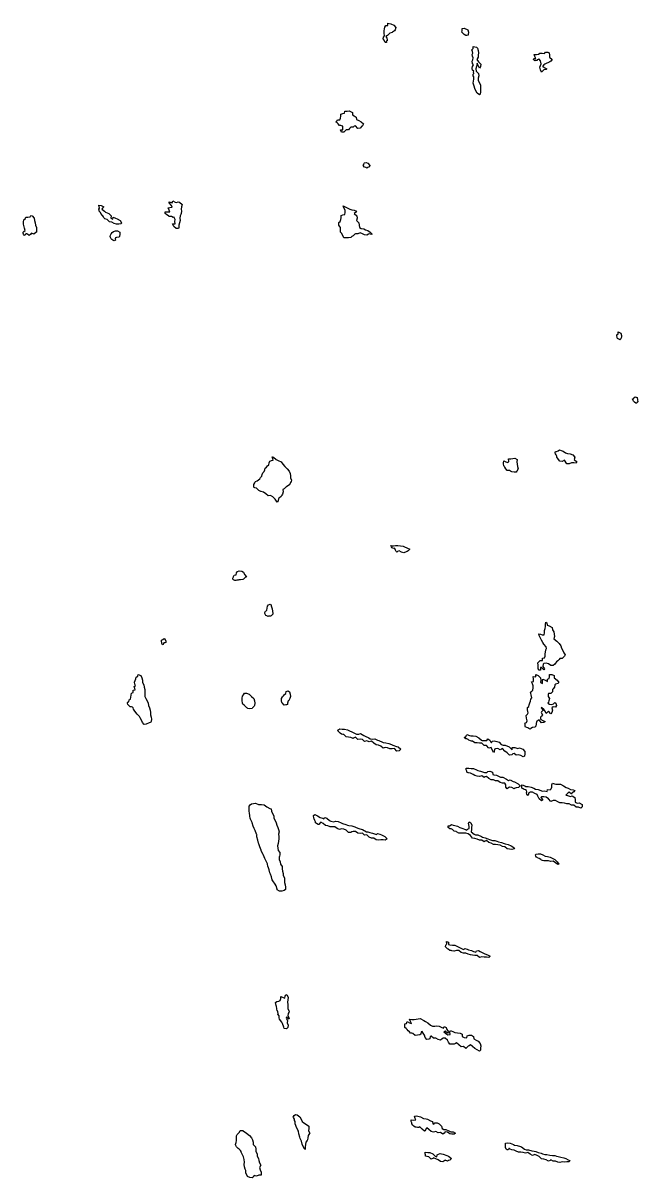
# Model space of a CAD drawing. Extents: x 450006 to 454999, y 6465006 to 6474995.
# Drawn here: x 453204 to 453739, y 6470604 to 6471609 of the extents above; entities that cross this region are included whole.
import ezdxf

# ---------------------------------------------------------------- set-up
doc = ezdxf.new("R2010")
doc.units = 0

msp = doc.modelspace()

# ---------------------------------------------------------------- linework, layer by layer
at = {"layer": '1010'}
for points in [[(453519, 6471592), (453518.28, 6471593), (453518, 6471593.98), (453517.24, 6471595), (453517.52, 6471596.46), (453518.3, 6471597.68), (453518.08, 6471599.9), (453517.94, 6471602.04), (453518.18, 6471603.8), (453518.62, 6471605.36), (453519.32, 6471606.66), (453521.26, 6471606.72), (453521.2, 6471608.78), (453523.74, 6471608.24), (453526.52, 6471607), (453528.22, 6471605), (453527.68, 6471603), (453527, 6471602.08), (453525.22, 6471601), (453525, 6471600.64), (453523, 6471599.98), (453521.76, 6471599), (453521, 6471598.12), (453519.56, 6471597), (453520.18, 6471595.8), (453520.74, 6471595), (453520.52, 6471593.46), (453519.62, 6471593), (453519.98, 6471592), (453519, 6471592), (453519, 6471592)], [(453587, 6471599.32), (453585.44, 6471601), (453585.96, 6471602.02), (453585.96, 6471603), (453586, 6471603.98), (453587.7, 6471604.28), (453590.72, 6471603), (453591.4, 6471601), (453591.08, 6471599), (453591.08, 6471598.9), (453591, 6471598.4), (453590.02, 6471597.96), (453589, 6471598), (453587.54, 6471599), (453587, 6471599.32), (453587, 6471599.32)], [(453595, 6471567.84), (453594.48, 6471569), (453594.54, 6471569.44), (453594.78, 6471571), (453594.9, 6471571.08), (453595.64, 6471572.34), (453595, 6471573.64), (453594.46, 6471575.52), (453595.2, 6471576.78), (453595.34, 6471578.64), (453595, 6471579.9), (453594.54, 6471581.44), (453595.24, 6471582.74), (453595, 6471584), (453594.36, 6471585.62), (453595.32, 6471586.66), (453595.56, 6471588.42), (453598.22, 6471587.76), (453599.24, 6471587), (453599.78, 6471585), (453600.2, 6471583), (453599.84, 6471581), (453599.92, 6471579), (453599, 6471577.56), (453598.58, 6471577), (453599.98, 6471575), (453602.16, 6471573), (453601.9, 6471571), (453601, 6471569.6), (453599.6, 6471572.38), (453599, 6471574), (453598.78, 6471573), (453598.34, 6471571), (453597.74, 6471569), (453598.02, 6471567), (453599.98, 6471565), (453600.5, 6471563), (453599.82, 6471561), (453599.68, 6471559), (453600.74, 6471557), (453601.8, 6471555), (453601.94, 6471553), (453601.94, 6471551), (453601.7, 6471549), (453601.44, 6471547), (453601, 6471546.44), (453599, 6471547.92), (453597.46, 6471550.52), (453597, 6471552), (453596.22, 6471553.76), (453595.52, 6471556.46), (453595.84, 6471558.14), (453596.1, 6471559.88), (453595.94, 6471562.04), (453595.54, 6471563), (453595.56, 6471564.42), (453595.94, 6471565), (453595.74, 6471566.24), (453596.02, 6471567), (453595, 6471567.84), (453595, 6471567.84)], [(453649, 6471576), (453648, 6471577), (453648.12, 6471577.86), (453649, 6471577.98), (453650, 6471577.98), (453649, 6471579.76), (453648.44, 6471581.54), (453650.52, 6471581.46), (453652.16, 6471581.82), (453653.4, 6471582.58), (453655.4, 6471582.58), (453657.56, 6471582.42), (453658.38, 6471583.6), (453660.42, 6471583.56), (453661.48, 6471583), (453661.9, 6471581), (453662, 6471579), (453664.08, 6471577), (453663, 6471575.66), (453662.12, 6471575), (453661, 6471574.46), (453659, 6471573.56), (453657.88, 6471573), (453657, 6471572.54), (453655.7, 6471571), (453658.4, 6471569.58), (453659.62, 6471569), (453659, 6471568.3), (453657, 6471568), (453655.68, 6471567), (453655, 6471566), (453654, 6471567.98), (453653.58, 6471570.4), (453653.96, 6471572.02), (453654.54, 6471573.44), (453653.92, 6471576.06), (453653, 6471577.34), (453652.5, 6471577.48), (453651.98, 6471577), (453651.24, 6471576.74), (453651, 6471576.26), (453649.72, 6471576.26), (453649, 6471576), (453649, 6471576)], [(453477, 6471522), (453476, 6471523), (453476.62, 6471523.36), (453477, 6471523.98), (453477.38, 6471524.6), (453479.4, 6471524.58), (453480.04, 6471525.94), (453480.2, 6471527.78), (453480.4, 6471529.58), (453481.96, 6471530.02), (453483.46, 6471530.52), (453483.86, 6471532.12), (453485.9, 6471532.08), (453487.66, 6471532.32), (453490.32, 6471531), (453490.48, 6471529), (453491.94, 6471528.04), (453493.56, 6471527), (453493.94, 6471525), (453495.96, 6471524.02), (453497.88, 6471523), (453500.04, 6471521), (453499, 6471519.52), (453498.68, 6471519), (453497, 6471517.32), (453495, 6471517.18), (453493, 6471519.42), (453491.98, 6471519), (453491, 6471518.14), (453489, 6471518.22), (453487.84, 6471517), (453487, 6471515.9), (453485, 6471516), (453483.98, 6471515), (453483, 6471514), (453481, 6471514), (453480, 6471515.98), (453482, 6471515.98), (453482, 6471517.98), (453481.92, 6471519), (453481, 6471519.5), (453480.16, 6471519.82), (453479, 6471519.82), (453477.82, 6471521), (453477, 6471522), (453477, 6471522)], [(453501, 6471483.36), (453499.62, 6471485), (453500.22, 6471485.76), (453500.72, 6471487), (453500.86, 6471487.12), (453502.44, 6471487.54), (453503.68, 6471487), (453505.5, 6471485), (453505, 6471483.44), (453504.48, 6471483.5), (453503.42, 6471483), (453503.2, 6471482.78), (453503, 6471482.52), (453502, 6471483), (453501, 6471483.36), (453501, 6471483.36)], [(453271, 6471444.06), (453269.9, 6471445), (453269.94, 6471446.04), (453269.8, 6471447), (453270.2, 6471447.78), (453269.6, 6471450.38), (453271.82, 6471450.16), (453273.96, 6471449), (453273, 6471447.82), (453272.22, 6471447), (453274.62, 6471445), (453275.62, 6471444.36), (453278.36, 6471443), (453280.5, 6471441), (453280.26, 6471439), (453281.8, 6471438.18), (453282.14, 6471439.84), (453284.08, 6471439), (453285.62, 6471438.36), (453288.36, 6471437), (453289.56, 6471435), (453289, 6471434.22), (453287, 6471433.8), (453285, 6471433.86), (453283, 6471434.3), (453281, 6471435.7), (453279, 6471436), (453277, 6471438), (453275, 6471438.44), (453274.34, 6471439), (453273.74, 6471440.24), (453273.24, 6471441), (453273, 6471441.24), (453271.32, 6471443), (453271, 6471444.06), (453271, 6471444.06)], [(453329, 6471442.06), (453327.54, 6471443), (453327.54, 6471444.44), (453329, 6471444.44), (453329.4, 6471444.58), (453331.36, 6471444.62), (453331, 6471446), (453330.08, 6471447.9), (453331.54, 6471448.44), (453333.38, 6471448.6), (453333, 6471449.94), (453331, 6471452.3), (453330.8, 6471453.18), (453331.86, 6471453), (453333.52, 6471452.46), (453333.96, 6471454.02), (453336.02, 6471453), (453337.42, 6471452.56), (453338.64, 6471453.34), (453339.98, 6471453), (453342.18, 6471451), (453341.62, 6471449), (453341.32, 6471447), (453341.6, 6471445), (453341.24, 6471443), (453341, 6471442.22), (453340.5, 6471441), (453340.08, 6471439), (453340.44, 6471437), (453339.8, 6471435), (453339.32, 6471433), (453339.32, 6471431), (453339, 6471430.08), (453337, 6471430), (453335, 6471431.9), (453333.9, 6471434.08), (453336, 6471433.98), (453335.9, 6471436.08), (453336, 6471437.98), (453335, 6471440.22), (453334.24, 6471439.74), (453333, 6471440.36), (453331.42, 6471440.56), (453331, 6471440.44), (453330.22, 6471441), (453329, 6471442.06), (453329, 6471442.06)], [(453479, 6471432), (453478.4, 6471433), (453478.54, 6471433.44), (453478.54, 6471435), (453478.56, 6471435.42), (453479.74, 6471436.24), (453480.16, 6471437.82), (453480.58, 6471439.4), (453480.62, 6471441.36), (453482, 6471441.98), (453483.68, 6471442.3), (453484, 6471443.98), (453484, 6471445.98), (453483, 6471448), (453482.26, 6471449.72), (453483.98, 6471449), (453485.86, 6471448.12), (453488.12, 6471447), (453489.82, 6471446.16), (453492, 6471445.98), (453493.98, 6471445), (453493, 6471444), (453491.98, 6471443), (453494.08, 6471441), (453494.38, 6471439), (453493.98, 6471437), (453495.98, 6471435), (453496.3, 6471433), (453496.42, 6471431), (453498, 6471429.98), (453500.18, 6471429.8), (453501.78, 6471429), (453503.64, 6471428.34), (453505.76, 6471427), (453507.48, 6471425), (453507, 6471424.78), (453505, 6471425.48), (453504.36, 6471425), (453503, 6471424.2), (453501, 6471424.54), (453499, 6471425.38), (453497, 6471426.2), (453495, 6471425.48), (453493, 6471425.32), (453492.34, 6471425), (453491, 6471423.64), (453489.98, 6471423), (453489, 6471422.24), (453487, 6471421.9), (453485, 6471421.84), (453483, 6471422), (453482, 6471423.98), (453481, 6471426), (453480, 6471427), (453480, 6471427.98), (453480, 6471429), (453480, 6471429.98), (453479.94, 6471431), (453479, 6471432), (453479, 6471432)], [(453205, 6471424.06), (453204, 6471425), (453203.94, 6471426.04), (453203.78, 6471427), (453204.46, 6471427.52), (453205.56, 6471428.42), (453205, 6471430.22), (453204.58, 6471431.4), (453204.08, 6471433.9), (453204.14, 6471435.84), (453204.5, 6471437.48), (453205.5, 6471438.48), (453206.16, 6471439.82), (453207.98, 6471440), (453209.8, 6471440.18), (453210.58, 6471441.4), (453211.72, 6471441), (453213.28, 6471439), (453213.82, 6471437), (453214.38, 6471435), (453214.44, 6471433), (453215.54, 6471431), (453215.4, 6471429), (453215.4, 6471427), (453215, 6471426.52), (453213, 6471425.22), (453211, 6471425.86), (453210.5, 6471425), (453209, 6471423.98), (453207.48, 6471425), (453207, 6471425.4), (453206.24, 6471425.74), (453206.08, 6471425), (453205.48, 6471424.5), (453205, 6471424.06), (453205, 6471424.06)], [(453281, 6471420.46), (453280.44, 6471421), (453279.86, 6471422.12), (453279.66, 6471423), (453279.84, 6471424.14), (453280.44, 6471425.54), (453281.3, 6471426.68), (453282.46, 6471427.52), (453284.08, 6471427.9), (453285.92, 6471428.06), (453287.92, 6471427), (453287.96, 6471425), (453287.72, 6471423), (453287, 6471422.6), (453285, 6471422.14), (453284.18, 6471421.8), (453284.02, 6471421), (453284.16, 6471419.82), (453283, 6471419.3), (453281.98, 6471420), (453281, 6471420.46), (453281, 6471420.46)], [(453721, 6471334.48), (453720.68, 6471335), (453720.76, 6471335.22), (453720.46, 6471337), (453720.48, 6471337.5), (453721.5, 6471338.48), (453721.74, 6471340.24), (453723.98, 6471339), (453724.62, 6471337), (453724.44, 6471335.54), (453724.1, 6471335), (453724.06, 6471333.92), (453723, 6471333.32), (453722.14, 6471333.84), (453721, 6471334.48), (453721, 6471334.48)], [(453735, 6471279.86), (453734.34, 6471281), (453734.2, 6471281.78), (453735, 6471281.8), (453735.28, 6471282.7), (453736.38, 6471283.6), (453738.22, 6471283), (453738.5, 6471281), (453738.8, 6471279.18), (453738.1, 6471279), (453737.88, 6471278.1), (453737, 6471278.02), (453735.8, 6471279), (453735, 6471279.86), (453735, 6471279.86)], [(453667, 6471234.12), (453666.74, 6471235), (453666.74, 6471235.24), (453667, 6471235.98), (453667.82, 6471236.16), (453669.36, 6471236.62), (453670.62, 6471237.36), (453671.98, 6471237), (453673.76, 6471236.22), (453675.82, 6471235), (453677.64, 6471234.34), (453679.94, 6471234.04), (453682.04, 6471233), (453683.78, 6471231), (453683.32, 6471229), (453685.76, 6471227), (453685, 6471225.76), (453683, 6471226.16), (453681, 6471226.12), (453679, 6471225.16), (453677, 6471225.38), (453675, 6471228.48), (453673, 6471227.4), (453671, 6471227.68), (453669.68, 6471229), (453669, 6471230), (453668.34, 6471231), (453668.12, 6471231.86), (453667.78, 6471233), (453667, 6471234.12), (453667, 6471234.12)], [(453405, 6471204.76), (453404.66, 6471205), (453404.44, 6471205.54), (453404.6, 6471207), (453404.58, 6471207.4), (453405.32, 6471208.66), (453406.12, 6471209.86), (453407.58, 6471210.4), (453408.56, 6471211.42), (453409.84, 6471212.14), (453410.52, 6471213.46), (453411.46, 6471214.52), (453411.92, 6471216.06), (453412.54, 6471217.44), (453413.44, 6471218.54), (453414.02, 6471219.96), (453414.52, 6471221.46), (453415.58, 6471222.4), (453416.38, 6471223.6), (453417.52, 6471224.46), (453417.88, 6471226.1), (453418.5, 6471227.48), (453419.88, 6471228.1), (453421.46, 6471228.52), (453421, 6471229.76), (453420.62, 6471231.36), (453421.82, 6471231), (453423.98, 6471229), (453425.68, 6471228.3), (453428.3, 6471227), (453429.84, 6471225), (453431.46, 6471223), (453433.46, 6471221), (453435.24, 6471219), (453436.12, 6471217), (453436.54, 6471215), (453436.56, 6471213), (453437.4, 6471211), (453437, 6471210), (453436.5, 6471209), (453435.52, 6471207), (453435, 6471206.66), (453433, 6471205.32), (453432.56, 6471205), (453431, 6471203.68), (453429.68, 6471203), (453429.98, 6471201), (453429.66, 6471199), (453429, 6471198), (453428.3, 6471197), (453427, 6471195.68), (453425.98, 6471195), (453425.64, 6471193), (453425, 6471192), (453423, 6471194.54), (453421, 6471196.46), (453419, 6471197.76), (453417, 6471197.5), (453415, 6471199.32), (453413, 6471200.72), (453411, 6471201.18), (453410.66, 6471201.32), (453409, 6471201.98), (453408, 6471203), (453407, 6471204.2), (453405.46, 6471204.52), (453405, 6471204.76), (453405, 6471204.76)], [(453623, 6471222.36), (453622.32, 6471223), (453622, 6471223.98), (453621.7, 6471225), (453621.7, 6471226.28), (453622, 6471227.98), (453623.98, 6471227), (453625.64, 6471226.34), (453626.52, 6471227.46), (453626.24, 6471229.74), (453628.22, 6471229.76), (453630.08, 6471229.9), (453631.7, 6471230.28), (453633.62, 6471229), (453633.44, 6471227), (453633.76, 6471225), (453634.12, 6471223), (453634.58, 6471221), (453633.42, 6471219), (453633, 6471218.18), (453631, 6471218.08), (453629, 6471218.32), (453628, 6471219), (453627, 6471219.38), (453626.36, 6471219.62), (453625, 6471219.62), (453624, 6471221), (453623, 6471222.36), (453623, 6471222.36)], [(453525, 6471152.08), (453524.3, 6471153), (453523.76, 6471154.22), (453525, 6471154.04), (453526.06, 6471153.92), (453527.78, 6471154.2), (453529.8, 6471154.18), (453532.06, 6471153.92), (453534.4, 6471153.58), (453535.76, 6471153), (453537.86, 6471152.12), (453540.34, 6471151), (453539, 6471149.64), (453537.98, 6471149), (453537, 6471148.66), (453535, 6471148), (453533, 6471148.42), (453531, 6471149.74), (453529.52, 6471149), (453529, 6471148.48), (453528.48, 6471149), (453527.76, 6471150.22), (453527.54, 6471151), (453527, 6471151.86), (453526.22, 6471151.76), (453525, 6471152.08), (453525, 6471152.08)], [(453387, 6471124.36), (453386.36, 6471125), (453386.28, 6471125.7), (453386.76, 6471127), (453386.74, 6471127.24), (453387.42, 6471128.56), (453389.34, 6471128.64), (453389.6, 6471130.38), (453390.34, 6471131.64), (453391.86, 6471132.12), (453394.2, 6471131.78), (453395.62, 6471131), (453396.36, 6471129), (453398.22, 6471127), (453397, 6471126.38), (453395.72, 6471125), (453395, 6471124.64), (453393, 6471124.3), (453391.66, 6471124.32), (453391, 6471124.1), (453389.8, 6471124.18), (453389, 6471123.68), (453388.14, 6471123.84), (453387, 6471124.36), (453387, 6471124.36)], [(453415, 6471093.38), (453414.08, 6471095), (453414.06, 6471095.92), (453414.8, 6471097), (453414.9, 6471097.08), (453415.92, 6471098.06), (453416.16, 6471099.82), (453416.46, 6471101.52), (453417.26, 6471102.72), (453418.7, 6471103.28), (453419.28, 6471103), (453419.98, 6471101), (453420.54, 6471099), (453420.82, 6471097), (453421.16, 6471095), (453421, 6471094.44), (453419.64, 6471093), (453419.22, 6471092.76), (453419, 6471092.7), (453417.32, 6471092.66), (453417, 6471092.54), (453416, 6471093), (453415, 6471093.38), (453415, 6471093.38)], [(453653, 6471045.86), (453651.86, 6471047), (453651.86, 6471048.12), (453651.9, 6471049), (453651.9, 6471050.08), (453651.74, 6471052.24), (453652.74, 6471053.24), (453653.78, 6471054.2), (453655.9, 6471054.08), (453655.8, 6471056.18), (453657.52, 6471056.46), (453657.96, 6471058.02), (453658.04, 6471059.94), (453658.5, 6471061.48), (453658.6, 6471063.38), (453659.32, 6471064.66), (453659, 6471066), (453657, 6471068.28), (453656.16, 6471069.82), (453655, 6471071.88), (453653.72, 6471074.26), (453653, 6471076), (453652.66, 6471077.32), (453653.9, 6471077), (453655.5, 6471076.48), (453657.32, 6471076.66), (453657.64, 6471078.34), (453657.64, 6471080.34), (453658.02, 6471081.96), (453658.3, 6471083.68), (453658.38, 6471085.6), (453658.56, 6471087.42), (453659.66, 6471087), (453659.98, 6471085), (453661.62, 6471084.36), (453664.16, 6471083), (453664.56, 6471081), (453665.56, 6471079), (453666.02, 6471077), (453666.12, 6471075), (453665.7, 6471073), (453668.16, 6471071), (453670.4, 6471069), (453671.62, 6471067), (453672.24, 6471065), (453673.48, 6471063), (453674.44, 6471061), (453675.54, 6471059), (453675, 6471058), (453674.16, 6471057), (453673, 6471056), (453671, 6471056), (453670.18, 6471055), (453669, 6471053.8), (453668.04, 6471053), (453667, 6471051.94), (453666.44, 6471051), (453665, 6471049.94), (453663, 6471049.86), (453661, 6471051.24), (453659, 6471051.72), (453657, 6471051.5), (453656.3, 6471051), (453656.08, 6471049), (453657.64, 6471047), (453657, 6471046), (453656.08, 6471047), (453655, 6471048), (453653.98, 6471048), (453654.02, 6471047), (453654.12, 6471045.86), (453653, 6471045.86), (453653, 6471045.86)], [(453325, 6471067.7), (453324.46, 6471069), (453324.38, 6471069.6), (453324.1, 6471071), (453324.12, 6471071.86), (453325.52, 6471072.46), (453326.6, 6471073.38), (453327.24, 6471073), (453328.1, 6471071), (453328.02, 6471069.96), (453327, 6471069.6), (453326.36, 6471069.62), (453326.1, 6471069), (453325.78, 6471068.2), (453325, 6471067.7), (453325, 6471067.7)], [(453295, 6471015.86), (453294.68, 6471017), (453294.68, 6471017.3), (453295, 6471018.12), (453295.66, 6471018.32), (453296.12, 6471019.86), (453297.36, 6471020.62), (453297.62, 6471022.36), (453297.82, 6471024.16), (453298.22, 6471025.76), (453299.6, 6471026.38), (453299.5, 6471028.48), (453301.36, 6471028.62), (453301, 6471029.76), (453300.5, 6471031.48), (453301.64, 6471032.34), (453301, 6471033.7), (453300.6, 6471035.38), (453301.2, 6471036.78), (453301.86, 6471038.12), (453302.3, 6471039.68), (453303.52, 6471040.46), (453304.04, 6471041.94), (453306.36, 6471041), (453307.24, 6471039), (453307.82, 6471037), (453307.66, 6471035), (453308.74, 6471033), (453309.14, 6471031), (453309.7, 6471029), (453309.84, 6471027), (453309.76, 6471025), (453309.72, 6471023), (453310.64, 6471021), (453311.88, 6471019), (453312.6, 6471017), (453312.8, 6471015), (453313.72, 6471013), (453314.22, 6471011), (453314.58, 6471009), (453314.66, 6471007), (453315.18, 6471005), (453315.58, 6471003), (453315.18, 6471001), (453315, 6471000.64), (453313, 6470999.78), (453311.52, 6470999), (453311, 6470998.74), (453309, 6470998.52), (453307.64, 6471000.34), (453307, 6471001.8), (453305.8, 6471004.18), (453305, 6471005.46), (453303, 6471007.56), (453301, 6471010), (453300, 6471011.98), (453299.6, 6471013), (453299, 6471013.6), (453298.04, 6471013.94), (453297, 6471013.94), (453295.94, 6471015), (453295, 6471015.86), (453295, 6471015.86)], [(453641, 6470996.1), (453640.68, 6470997), (453640.68, 6470997.3), (453640.66, 6470999), (453640.46, 6470999.52), (453641.76, 6471000.22), (453642.4, 6471001.58), (453641.86, 6471004.12), (453641.68, 6471006.3), (453642.6, 6471007.38), (453643.4, 6471008.58), (453643, 6471009.88), (453642.74, 6471011.24), (453642.82, 6471013.16), (453643.74, 6471014.24), (453644.28, 6471015.7), (453644.68, 6471017.3), (453645.2, 6471018.78), (453645.5, 6471020.48), (453646.36, 6471021.62), (453645.8, 6471024.18), (453645.44, 6471026.54), (453646.5, 6471027.48), (453647.5, 6471028.48), (453647.56, 6471030.42), (453647.74, 6471032.24), (453647, 6471034), (453646.32, 6471035.66), (453648, 6471035.98), (453648.08, 6471037.9), (453647.76, 6471040.22), (453649.9, 6471040.08), (453650, 6471041.98), (453651.98, 6471041), (453653.98, 6471039), (453654.4, 6471037), (453653.94, 6471035), (453655.78, 6471034.2), (453655.7, 6471036.28), (453656, 6471037.98), (453657.98, 6471037), (453660, 6471035.98), (453660.08, 6471037.9), (453661.46, 6471038.52), (453661.98, 6471040), (453662, 6471041.98), (453664, 6471041.98), (453665.98, 6471041), (453666.06, 6471039), (453668.42, 6471037), (453669.86, 6471035), (453669, 6471034.22), (453667, 6471033.66), (453666.4, 6471033), (453666.32, 6471031), (453665, 6471029.66), (453664.44, 6471029), (453664.36, 6471027), (453663, 6471025.54), (453661, 6471025.56), (453660.64, 6471025), (453660.64, 6471023), (453661.86, 6471021), (453661.42, 6471019), (453661, 6471018), (453660.46, 6471017), (453661.82, 6471016.16), (453664, 6471015.98), (453665.46, 6471016.52), (453666.44, 6471017.54), (453667.24, 6471017), (453667.88, 6471015), (453667, 6471013.46), (453665, 6471014), (453664, 6471013), (453664.36, 6471011), (453664.02, 6471009), (453663, 6471007.9), (453661, 6471009.98), (453659.98, 6471009), (453659, 6471008.2), (453658, 6471009.98), (453657, 6471011.46), (453655, 6471013.42), (453654.54, 6471013), (453656.42, 6471011), (453655, 6471009.56), (453654.54, 6471009), (453655.66, 6471007), (453655, 6471005.66), (453653.98, 6471005), (453653.98, 6471003), (453656, 6471001.98), (453657.98, 6471001), (453657, 6471000.16), (453655, 6470999.82), (453653, 6471002.48), (453651, 6471001.4), (453650.58, 6471001), (453650.38, 6470999), (453650.1, 6470997), (453649, 6470996.22), (453647, 6470995.78), (453645.62, 6470995), (453645.36, 6470994.62), (453645, 6470994.32), (453644, 6470995), (453643, 6470995.68), (453642.12, 6470995.86), (453641, 6470996.1), (453641, 6470996.1)], [(453395, 6471016.2), (453394.7, 6471017), (453394.62, 6471017.36), (453394.48, 6471019), (453394.5, 6471019.48), (453394.48, 6471021.5), (453394.74, 6471023.24), (453395.62, 6471024.36), (453396.34, 6471025.64), (453398.28, 6471025.7), (453400.46, 6471025), (453402.66, 6471023), (453404.66, 6471021), (453405.18, 6471019), (453405.32, 6471017), (453405.2, 6471015), (453405, 6471014.54), (453403.44, 6471013), (453403, 6471012.32), (453401, 6471012.16), (453399.44, 6471012.54), (453399, 6471012.58), (453398.34, 6471013), (453397, 6471014.34), (453396.42, 6471015), (453395, 6471016.2), (453395, 6471016.2)], [(453429, 6471017.78), (453428.54, 6471019), (453428.68, 6471019.3), (453428.66, 6471021), (453428.76, 6471021.22), (453429.48, 6471022.5), (453430.44, 6471023.54), (453431.24, 6471024.74), (453432.44, 6471025.54), (453432.78, 6471027.2), (453434.32, 6471027.66), (453435.66, 6471027), (453436.12, 6471025), (453436.5, 6471023), (453436.04, 6471021), (453435, 6471019.46), (453434.56, 6471019), (453433.96, 6471017), (453433.94, 6471016.04), (453433, 6471015.6), (453432.34, 6471015.64), (453431, 6471015.38), (453429.48, 6471017), (453429, 6471017.78), (453429, 6471017.78)], [(453479, 6470991.62), (453477.62, 6470993), (453477.98, 6470994), (453479, 6470994.36), (453479.38, 6470994.6), (453481.42, 6470994.56), (453483.4, 6470994.58), (453486.08, 6470993.9), (453487.84, 6470993), (453489.74, 6470992.24), (453492.14, 6470991), (453493.92, 6470990.06), (453495.98, 6470990), (453497.44, 6470990.54), (453500.34, 6470989), (453501.58, 6470988.4), (453504.6, 6470987), (453505.88, 6470986.1), (453508.22, 6470985.76), (453509.9, 6470986.08), (453512.18, 6470985), (453513.32, 6470984.66), (453516.66, 6470983), (453517.22, 6470982.76), (453519.4, 6470982.58), (453521.94, 6470982.04), (453524.44, 6470981), (453525.48, 6470980.5), (453528.6, 6470979.38), (453530.08, 6470979), (453532.5, 6470977), (453531, 6470975.68), (453529, 6470975.42), (453527, 6470977.72), (453525, 6470977.36), (453523, 6470977.32), (453521, 6470978.18), (453519, 6470978.46), (453517, 6470977.86), (453515, 6470979.66), (453513, 6470980.46), (453511, 6470980.74), (453509, 6470982.2), (453507, 6470983.98), (453505, 6470983.38), (453503, 6470984.18), (453501, 6470983.58), (453499, 6470985.32), (453497, 6470985.7), (453495, 6470985.42), (453493, 6470987.44), (453491.82, 6470987), (453491, 6470986.36), (453489, 6470987.32), (453487, 6470987.5), (453485, 6470987.66), (453483.76, 6470989), (453483, 6470989.78), (453482.12, 6470989.86), (453481, 6470990.14), (453479.68, 6470991), (453479, 6470991.62), (453479, 6470991.62)], [(453589, 6470986), (453588, 6470987), (453588.24, 6470987.74), (453589, 6470987.8), (453589.44, 6470988.54), (453590.06, 6470989.92), (453592.38, 6470989), (453593.38, 6470988.6), (453595.44, 6470988.54), (453597.7, 6470988.28), (453600.28, 6470987), (453602.58, 6470985), (453603.32, 6470984.66), (453605.36, 6470984.62), (453607.26, 6470984.72), (453608.08, 6470985.9), (453609.98, 6470985), (453610.76, 6470983), (453611.32, 6470982.66), (453612, 6470983.98), (453613.8, 6470984.18), (453616.16, 6470983.82), (453617.98, 6470983), (453619.8, 6470981), (453621.44, 6470980.54), (453623.34, 6470980.64), (453626.64, 6470979), (453628.72, 6470977), (453629.38, 6470976.6), (453629.46, 6470978.52), (453631.58, 6470978.4), (453634.38, 6470977.6), (453635.68, 6470978.3), (453638.66, 6470977), (453640.32, 6470975), (453640.42, 6470973), (453639.98, 6470971), (453639, 6470970.32), (453637, 6470971.58), (453635, 6470972.04), (453633, 6470971.7), (453631, 6470973.32), (453629.98, 6470973), (453629, 6470972), (453627, 6470971.82), (453625, 6470973.86), (453623, 6470975.34), (453621, 6470977.64), (453619.98, 6470977), (453619, 6470976.42), (453617, 6470977.5), (453615, 6470977.32), (453614.06, 6470977), (453613.82, 6470975), (453613, 6470974.2), (453612.58, 6470975.4), (453611, 6470978.44), (453609, 6470977.8), (453607, 6470980.16), (453605, 6470980.1), (453603, 6470982.36), (453601, 6470982.16), (453599, 6470982.44), (453597, 6470982.6), (453595, 6470983.98), (453593.86, 6470984.12), (453593, 6470984.32), (453591.72, 6470985), (453591, 6470985.36), (453589.94, 6470986.04), (453589, 6470986), (453589, 6470986)], [(453591, 6470956.34), (453590, 6470957), (453590, 6470957.98), (453589.42, 6470959), (453589.42, 6470960.56), (453591.6, 6470960.38), (453593.84, 6470960.14), (453595.72, 6470960.26), (453598.44, 6470959), (453599.38, 6470958.6), (453601.94, 6470958.04), (453604.38, 6470957), (453605.32, 6470956.66), (453607.34, 6470956.64), (453608.26, 6470957.72), (453610.02, 6470957.96), (453612.3, 6470957), (453612.44, 6470955), (453613.36, 6470954.62), (453615.64, 6470954.34), (453618.54, 6470953), (453619.32, 6470952.66), (453621.4, 6470952.58), (453624.38, 6470951), (453626.2, 6470949.78), (453627.76, 6470950.22), (453630.34, 6470949), (453631.46, 6470948.52), (453634.48, 6470947), (453636.36, 6470945), (453635, 6470943.62), (453633, 6470943.38), (453631.92, 6470943), (453631, 6470942.5), (453629, 6470943.56), (453627, 6470944.08), (453625.6, 6470943), (453625, 6470942.42), (453624, 6470943.98), (453624, 6470945.98), (453623, 6470947.56), (453621, 6470947.32), (453619, 6470948.06), (453617, 6470949.34), (453615, 6470949.46), (453613, 6470950.48), (453611, 6470950.44), (453609, 6470951.48), (453607, 6470953.32), (453605.98, 6470953), (453605, 6470952.52), (453603, 6470953.78), (453601, 6470953.36), (453599, 6470953.44), (453597, 6470954), (453595.54, 6470955), (453595, 6470955.42), (453594.36, 6470955.62), (453593, 6470956.28), (453591.4, 6470956.58), (453591, 6470956.34), (453591, 6470956.34)], [(453639, 6470942.38), (453637.9, 6470943), (453637.76, 6470944.22), (453637.48, 6470945), (453637.98, 6470946), (453640.5, 6470945), (453641.32, 6470944.66), (453643.42, 6470944.56), (453645.94, 6470944.04), (453648.26, 6470943), (453649.7, 6470942.28), (453651.94, 6470942.04), (453654.28, 6470941), (453655.46, 6470940.52), (453657.32, 6470940.66), (453659.7, 6470940.28), (453660.04, 6470941.94), (453662.34, 6470941.64), (453663.44, 6470942.54), (453664, 6470943.98), (453663.88, 6470946.1), (453664.4, 6470947.58), (453666.3, 6470947), (453667.42, 6470946.56), (453669.42, 6470946.56), (453671.34, 6470946.64), (453674.04, 6470945), (453676.36, 6470943.62), (453678.06, 6470943), (453680.06, 6470941.92), (453682.46, 6470941.52), (453683.96, 6470941), (453683, 6470939.9), (453681.64, 6470939), (453681, 6470938), (453679, 6470939.7), (453678.06, 6470939), (453677, 6470937.82), (453675.98, 6470937), (453677.4, 6470936.58), (453680, 6470935.98), (453681.68, 6470936.3), (453683.88, 6470935), (453684.1, 6470933), (453684.12, 6470931), (453686, 6470929.98), (453687.72, 6470930.26), (453690.36, 6470929), (453690.3, 6470927), (453689, 6470925.68), (453687, 6470926.56), (453685, 6470926.66), (453683, 6470928.2), (453681, 6470928.24), (453679, 6470929.46), (453677, 6470929.46), (453675, 6470930.16), (453673, 6470930.34), (453671, 6470930.46), (453669, 6470931.34), (453667, 6470932.32), (453665, 6470932.34), (453663, 6470931.38), (453661, 6470933.96), (453659, 6470935.34), (453657, 6470935.5), (453655, 6470935.6), (453654.18, 6470935), (453656.08, 6470933), (453655, 6470932.02), (453653, 6470933.8), (453651.8, 6470936.18), (453651, 6470937.68), (453649, 6470938.5), (453647, 6470939.64), (453645, 6470939.62), (453643.8, 6470939), (453643.42, 6470937), (453643, 6470936.58), (453642, 6470937.98), (453641.82, 6470939), (453642.1, 6470939.88), (453641.82, 6470941), (453641, 6470941.56), (453639.94, 6470942.04), (453639, 6470942.38), (453639, 6470942.38)], [(453401, 6470919.58), (453400.68, 6470921), (453400.68, 6470921.3), (453400.44, 6470923), (453400.44, 6470923.54), (453400.56, 6470925.42), (453400.48, 6470927.5), (453401.28, 6470928.7), (453402.64, 6470929.34), (453404.18, 6470929.8), (453406.02, 6470929.96), (453408.66, 6470929), (453409.18, 6470928.8), (453411.12, 6470928.86), (453413.5, 6470928.48), (453415.88, 6470927), (453418.54, 6470925.44), (453419.66, 6470925), (453419.9, 6470923), (453420.86, 6470921), (453422.06, 6470919), (453422.12, 6470917), (453423.2, 6470915), (453424.02, 6470913), (453424.5, 6470911), (453425.34, 6470909), (453426.04, 6470907), (453426.52, 6470905), (453426.12, 6470903), (453426.34, 6470901), (453426.22, 6470899), (453426.08, 6470897), (453425.88, 6470895), (453425.24, 6470893), (453425.32, 6470891), (453425.64, 6470889), (453427.14, 6470887), (453427.28, 6470885), (453427, 6470883.96), (453426.58, 6470883), (453426.68, 6470881), (453427.52, 6470879), (453427.76, 6470877), (453429.12, 6470875), (453429.36, 6470873), (453429.62, 6470871), (453430.16, 6470869), (453430.12, 6470867), (453431.3, 6470865), (453431.14, 6470863), (453431.16, 6470861), (453431.72, 6470859), (453432.06, 6470857), (453432.12, 6470855), (453431, 6470854.18), (453429, 6470853.36), (453427, 6470853.52), (453425, 6470854.64), (453424.82, 6470855.16), (453423.98, 6470858), (453423, 6470859.7), (453421, 6470862.5), (453420.64, 6470863.34), (453419.98, 6470866), (453419, 6470868.32), (453418.52, 6470869.46), (453417.9, 6470872.08), (453417, 6470874.8), (453416.9, 6470875.08), (453416.58, 6470877.4), (453415, 6470880.26), (453414.08, 6470881.9), (453413, 6470884.84), (453412.6, 6470885.38), (453411, 6470888.6), (453410.84, 6470889.14), (453409.9, 6470892.08), (453409, 6470894.66), (453408.74, 6470895.24), (453408, 6470897.98), (453407.22, 6470900.76), (453407.08, 6470902.9), (453407, 6470903.16), (453405.8, 6470906.18), (453405, 6470907.94), (453403.92, 6470910.06), (453403.16, 6470912.82), (453403, 6470913.22), (453402.28, 6470915), (453401.78, 6470916.2), (453401.44, 6470917), (453401.1, 6470918.88), (453401.1, 6470919), (453401, 6470919.58), (453401, 6470919.58)], [(453457, 6470916.5), (453456.74, 6470917), (453456.74, 6470917.24), (453456.56, 6470919), (453456.56, 6470919.42), (453457.72, 6470920.26), (453459.9, 6470919), (453462.4, 6470917.58), (453464.3, 6470917), (453465.42, 6470916.56), (453466.5, 6470917.48), (453468.02, 6470917), (453470.3, 6470915), (453471.66, 6470914.32), (453474.08, 6470913.9), (453475.54, 6470914.44), (453477.88, 6470914.1), (453480.66, 6470913), (453481.74, 6470912.24), (453484.58, 6470911.4), (453485.98, 6470911), (453487.32, 6470910.66), (453489.74, 6470910.24), (453492.6, 6470909.38), (453493.56, 6470909), (453496.02, 6470907.96), (453498.72, 6470907.26), (453499.26, 6470907), (453502.74, 6470905.24), (453503.66, 6470905), (453505.56, 6470904.42), (453507.94, 6470904.04), (453510.56, 6470903), (453511.32, 6470902.66), (453512.28, 6470903.7), (453514.14, 6470903), (453515.62, 6470902.36), (453518.44, 6470901), (453520.48, 6470899), (453519, 6470897.74), (453517, 6470898.26), (453515, 6470898.08), (453513, 6470897.84), (453511, 6470898.08), (453509, 6470899.72), (453507, 6470899.74), (453505, 6470900.52), (453503, 6470902.54), (453501, 6470902.16), (453499, 6470903.86), (453497, 6470903.78), (453495, 6470903.9), (453493, 6470905.32), (453491, 6470905.36), (453489.9, 6470905), (453489, 6470904.48), (453487, 6470904.5), (453485, 6470906.56), (453483, 6470907.48), (453481, 6470907.78), (453479, 6470907.28), (453477, 6470907.92), (453475, 6470909.32), (453473, 6470909.46), (453471, 6470909.32), (453469, 6470910.24), (453467, 6470910.66), (453465, 6470912.44), (453463, 6470913.6), (453462.44, 6470913), (453461, 6470911.54), (453460.42, 6470911.56), (453459, 6470912.24), (453458.18, 6470913), (453458.12, 6470913.86), (453457.76, 6470915), (453457, 6470916.5), (453457, 6470916.5)], [(453575, 6470907.68), (453573.6, 6470909), (453573.6, 6470910.38), (453575, 6470910.38), (453575.32, 6470910.66), (453576.5, 6470911.48), (453577.9, 6470911), (453579.38, 6470910.6), (453581.8, 6470910.18), (453583.86, 6470909), (453585.56, 6470908.42), (453588.64, 6470907), (453589.32, 6470906.66), (453590.64, 6470907.34), (453591.96, 6470908.02), (453592.1, 6470909.88), (453591.32, 6470912.66), (453592.08, 6470913.9), (453593.48, 6470913), (453594.32, 6470911), (453594.12, 6470909), (453594.02, 6470907), (453593.82, 6470905), (453596.3, 6470903), (453597.36, 6470902.62), (453599.38, 6470902.6), (453602.6, 6470901), (453603.54, 6470900.44), (453605.98, 6470900), (453608.28, 6470899), (453609.54, 6470898.44), (453612.4, 6470897.58), (453614.3, 6470897.68), (453616.16, 6470897), (453617.48, 6470896.5), (453620.08, 6470895.9), (453622.3, 6470895), (453623.32, 6470894.66), (453625.98, 6470894), (453628.48, 6470893), (453629.86, 6470892.12), (453631.54, 6470891), (453631, 6470890.28), (453629, 6470889.68), (453627, 6470890.08), (453625, 6470890.18), (453623, 6470891.92), (453621, 6470892.32), (453619, 6470893.48), (453617, 6470893.9), (453615, 6470894.02), (453613, 6470894.04), (453611, 6470895.34), (453609, 6470895.76), (453607, 6470897.44), (453605.98, 6470897), (453605, 6470896.36), (453603, 6470897.86), (453601, 6470897.92), (453599, 6470898.62), (453597, 6470899.32), (453595, 6470899.7), (453593, 6470901.96), (453591, 6470903.32), (453589, 6470903.92), (453587, 6470903.92), (453585, 6470903.84), (453583, 6470904.06), (453581, 6470905.2), (453580.66, 6470905.32), (453579, 6470905.6), (453577.32, 6470907), (453577, 6470907.32), (453576.38, 6470907.6), (453575, 6470907.68), (453575, 6470907.68)], [(453651, 6470882.74), (453650.64, 6470883), (453650, 6470883.98), (453649.62, 6470885), (453650.34, 6470885.64), (453652, 6470885.98), (453654.08, 6470885.9), (453656, 6470885), (453658.04, 6470883.94), (453660.22, 6470883.76), (453662.44, 6470883), (453663.48, 6470882.5), (453666.46, 6470881), (453668.46, 6470879), (453669.94, 6470877), (453669, 6470876.62), (453667, 6470878.06), (453665, 6470879.46), (453663, 6470879.4), (453661, 6470879.9), (453659, 6470879.76), (453657, 6470879.86), (453655.68, 6470880.3), (453655, 6470880.5), (453654.46, 6470881), (453653, 6470881.8), (453651.46, 6470882.52), (453651, 6470882.74), (453651, 6470882.74)], [(453573, 6470803.44), (453571.44, 6470805), (453571.52, 6470806.46), (453572.08, 6470807), (453572.38, 6470807.6), (453572.24, 6470809.74), (453573.98, 6470809), (453573.98, 6470807), (453575.2, 6470806.78), (453577.48, 6470806.5), (453579.46, 6470806.52), (453582.52, 6470805), (453583.54, 6470804.44), (453586.44, 6470803), (453587.32, 6470802.66), (453588.24, 6470803.74), (453590.16, 6470803), (453591.4, 6470802.58), (453594, 6470801.98), (453595.76, 6470801), (453597.64, 6470800.34), (453598.44, 6470801.54), (453600.12, 6470801.86), (453601.54, 6470801), (453604.38, 6470799.6), (453605.62, 6470799), (453607.88, 6470798.1), (453610.12, 6470797), (453609, 6470795.88), (453607, 6470796.04), (453605, 6470796.02), (453603, 6470796.24), (453601, 6470795.74), (453599, 6470797.44), (453597, 6470797.38), (453595, 6470797.74), (453593, 6470798), (453591, 6470798.56), (453589, 6470799.5), (453587, 6470799.58), (453585, 6470800.08), (453583, 6470801.76), (453581, 6470801.96), (453579, 6470801.32), (453578.64, 6470801.34), (453577, 6470801.52), (453576.16, 6470801.82), (453575, 6470801.96), (453573.58, 6470803), (453573, 6470803.44), (453573, 6470803.44)], [(453425, 6470749.48), (453424.54, 6470751), (453424.54, 6470751.44), (453424.42, 6470753), (453424.06, 6470753.92), (453423.42, 6470756.56), (453424.56, 6470757.42), (453426.24, 6470757.74), (453427.48, 6470758.5), (453427.98, 6470760), (453428, 6470761.98), (453429.98, 6470761), (453431.54, 6470760.44), (453431.9, 6470762.08), (453432.4, 6470763.58), (453433.5, 6470763), (453434.38, 6470761), (453434.26, 6470759), (453433.94, 6470757), (453434.02, 6470755), (453434.08, 6470753), (453434.22, 6470751), (453435.22, 6470749), (453435, 6470747.86), (453434.58, 6470747), (453434.02, 6470745), (453435.24, 6470743), (453435, 6470742.18), (453433, 6470743.8), (453432.6, 6470743), (453433.96, 6470741), (453433.48, 6470739), (453434.58, 6470737), (453434.08, 6470735), (453433, 6470733.78), (453431, 6470733.88), (453430.7, 6470735.28), (453429.5, 6470738.48), (453429, 6470739.64), (453427, 6470742.24), (453426.58, 6470743.4), (453426.54, 6470745), (453425.58, 6470746.4), (453425.82, 6470747), (453425.5, 6470748.48), (453425.5, 6470749), (453425, 6470749.48), (453425, 6470749.48)], [(453537, 6470734), (453536, 6470735), (453536, 6470735.98), (453536, 6470737), (453536, 6470737.98), (453537.5, 6470738.48), (453538, 6470739.98), (453539.98, 6470739), (453541.64, 6470738.34), (453541, 6470740), (453540, 6470741.98), (453542.06, 6470741.92), (453544.1, 6470741.88), (453545.9, 6470742.08), (453547.62, 6470742.36), (453549.42, 6470742.56), (453552.6, 6470741), (453553.88, 6470740.1), (453556.1, 6470739), (453558.4, 6470737), (453560, 6470735.98), (453562, 6470735.98), (453563.54, 6470736.44), (453565.9, 6470736.08), (453568.08, 6470735), (453569.58, 6470734.4), (453570.16, 6470735.82), (453571.98, 6470735), (453572.4, 6470733), (453573.98, 6470731), (453573, 6470730), (453571, 6470731.58), (453569.98, 6470731), (453572.38, 6470729), (453573.36, 6470728.62), (453575.32, 6470728.66), (453575.24, 6470730.74), (453575.62, 6470732.36), (453578.4, 6470731), (453579.48, 6470730.5), (453581.86, 6470730.12), (453584.06, 6470729.92), (453585.88, 6470729), (453585.98, 6470727), (453587.74, 6470726.24), (453590, 6470725.98), (453590.36, 6470727.62), (453591.82, 6470728.16), (453593.86, 6470728.12), (453595.72, 6470727), (453596.02, 6470725), (453598.18, 6470723.8), (453599.7, 6470723), (453601.4, 6470721), (453602.02, 6470719), (453601.7, 6470717), (453601.8, 6470715), (453601, 6470714.2), (453599, 6470715.32), (453597, 6470716.58), (453595, 6470718.4), (453593, 6470719.74), (453591.98, 6470719), (453591, 6470718.52), (453589.46, 6470717), (453589, 6470716.66), (453587, 6470718.44), (453585, 6470718.16), (453583, 6470719.88), (453581, 6470721.4), (453580.16, 6470721), (453579, 6470720.28), (453577, 6470720.38), (453575, 6470720.22), (453573.84, 6470722.14), (453573, 6470723.78), (453571, 6470725.68), (453569, 6470725.46), (453568.42, 6470725), (453567, 6470723.74), (453565, 6470724.42), (453563, 6470725.52), (453561, 6470725.68), (453559, 6470727.32), (453558.04, 6470727), (453557.64, 6470725), (453557, 6470724.76), (453555, 6470724.52), (453553.74, 6470726.24), (453553, 6470728.12), (453552, 6470729.98), (453551, 6470731.34), (453550.26, 6470731), (453549.84, 6470729), (453549, 6470728.46), (453547, 6470728.3), (453545, 6470728), (453543, 6470729.64), (453541.98, 6470730), (453541, 6470730), (453540.18, 6470731), (453539, 6470732.08), (453537.9, 6470733), (453537, 6470734), (453537, 6470734)], [(453439, 6470656.66), (453438.86, 6470657), (453438.88, 6470657.1), (453439, 6470657.38), (453439.72, 6470658.26), (453440.86, 6470659.12), (453442.14, 6470659), (453444.58, 6470657), (453445.62, 6470655), (453446.62, 6470653), (453448.06, 6470651.92), (453449.56, 6470651), (453452.48, 6470649), (453452.52, 6470647), (453452.16, 6470645), (453453.24, 6470643), (453453, 6470642.58), (453451.8, 6470641), (453451.66, 6470639), (453451.38, 6470637), (453451, 6470636.44), (453449.96, 6470635), (453449.54, 6470633), (453449.38, 6470631), (453449.24, 6470629), (453449, 6470628.74), (453448.74, 6470629.24), (453447, 6470632.56), (453446.68, 6470633.3), (453446, 6470635.98), (453445, 6470638.2), (453444.64, 6470639.34), (453443.62, 6470642.36), (453443.36, 6470644.62), (453443, 6470645.52), (453441.28, 6470648.7), (453441, 6470649.52), (453440.6, 6470651), (453440.52, 6470651.46), (453440.52, 6470653), (453440, 6470653.98), (453440, 6470655), (453439, 6470656.66), (453439, 6470656.66)], [(453543, 6470650), (453542, 6470651), (453542, 6470651.98), (453541.44, 6470653), (453541.44, 6470654.54), (453543.66, 6470654.32), (453545.44, 6470654.54), (453545, 6470655.78), (453544.32, 6470657.66), (453546.1, 6470657.88), (453548.5, 6470657.48), (453549.64, 6470657), (453552.22, 6470655.76), (453554.54, 6470655.44), (453555.58, 6470655), (453558.4, 6470653.58), (453559.98, 6470653), (453560.48, 6470651), (453561.24, 6470650.74), (453562, 6470651.98), (453564, 6470651.98), (453565.98, 6470651), (453567.98, 6470649), (453568.58, 6470647), (453570, 6470645.98), (453571.76, 6470646.22), (453574.22, 6470645), (453576, 6470643.98), (453578, 6470643.98), (453579.98, 6470643), (453579, 6470642), (453577, 6470642), (453575, 6470642.4), (453573, 6470643.76), (453571, 6470644), (453570.3, 6470643), (453569, 6470642.06), (453567, 6470643.38), (453565, 6470643.36), (453563, 6470644.24), (453561, 6470643.7), (453559, 6470644.3), (453557, 6470646.16), (453555, 6470647.44), (453554.54, 6470647), (453553.7, 6470645), (453553, 6470644.62), (453551, 6470646.48), (453549, 6470648.42), (453548.02, 6470647.96), (453547, 6470648), (453545.78, 6470648.2), (453545, 6470648.26), (453543.7, 6470649), (453543, 6470650), (453543, 6470650)], [(453389, 6470632.16), (453388.76, 6470633), (453388.74, 6470633.24), (453389, 6470633.98), (453389.32, 6470634.66), (453389.36, 6470636.62), (453389.4, 6470638.58), (453389.44, 6470640.54), (453390.2, 6470641.78), (453391.16, 6470642.82), (453392.22, 6470643.76), (453392.82, 6470645.16), (453394.86, 6470645.12), (453395.32, 6470645), (453398.3, 6470643), (453400.66, 6470641), (453402.6, 6470639), (453403.3, 6470637), (453404.1, 6470635), (453404, 6470633), (453406.12, 6470631), (453406.26, 6470629), (453406.36, 6470627), (453407.54, 6470625), (453407.5, 6470623), (453408.5, 6470621), (453408.86, 6470619), (453409.4, 6470617), (453410.72, 6470615), (453409.58, 6470613), (453409.96, 6470611), (453411.1, 6470609), (453411.1, 6470607), (453411, 6470606.36), (453409, 6470606.42), (453407, 6470605.6), (453405, 6470606.08), (453403.88, 6470605), (453403, 6470604), (453401, 6470604.48), (453399, 6470605.36), (453397.48, 6470608.5), (453397.6, 6470610.38), (453397, 6470611.54), (453396.44, 6470613.54), (453396.3, 6470615.68), (453396.38, 6470617.6), (453396.02, 6470619.96), (453395.52, 6470622.46), (453395, 6470623.62), (453393.54, 6470626.44), (453393.66, 6470627), (453393, 6470627.8), (453391.9, 6470629), (453391, 6470629.52), (453389.56, 6470631), (453389, 6470632.16), (453389, 6470632.16)], [(453625, 6470628.42), (453624.22, 6470629), (453623.5, 6470630.48), (453623.5, 6470631), (453623.5, 6470632.48), (453623.68, 6470634.3), (453625.46, 6470634.52), (453627.74, 6470634.24), (453630.5, 6470633), (453631.38, 6470632.6), (453633.76, 6470632.22), (453636.66, 6470631.32), (453637.46, 6470631), (453639.98, 6470629), (453641.64, 6470628.34), (453643.7, 6470628.28), (453646.48, 6470627.5), (453648.62, 6470627.36), (453649.98, 6470627), (453651.96, 6470626.02), (453654.5, 6470625.48), (453655.68, 6470625), (453657.76, 6470624.22), (453659.5, 6470624.48), (453662.1, 6470623.88), (453664.4, 6470623.58), (453666.62, 6470623.36), (453667.94, 6470623), (453669.4, 6470622.58), (453671.86, 6470622.12), (453674.42, 6470621.56), (453676.06, 6470621), (453678.2, 6470619.78), (453679.68, 6470619), (453679, 6470618), (453677, 6470618), (453675, 6470617.7), (453673, 6470618.1), (453671, 6470617.52), (453669, 6470617.8), (453667, 6470618.66), (453665, 6470618.42), (453663, 6470619.62), (453662.58, 6470619), (453661, 6470618.44), (453659, 6470619.8), (453657, 6470620.38), (453655, 6470620.66), (453653, 6470622.6), (453651, 6470623.5), (453649, 6470624.4), (453647, 6470623.62), (453645, 6470624.6), (453643, 6470625.98), (453641, 6470625.54), (453639, 6470626.16), (453637, 6470626.42), (453635, 6470626.36), (453633, 6470627.38), (453631, 6470628.26), (453629, 6470628.46), (453627.56, 6470629), (453627, 6470629.54), (453626.48, 6470629.5), (453626.48, 6470629), (453625.58, 6470628.4), (453625, 6470628.42), (453625, 6470628.42)], [(453555, 6470622.66), (453553.82, 6470623), (453553.82, 6470624.16), (453553.58, 6470625), (453553.58, 6470626.4), (453555.88, 6470626.1), (453557.76, 6470626.22), (453560.26, 6470625), (453562.38, 6470623), (453563.7, 6470622.28), (453564, 6470623.98), (453565.24, 6470624.74), (453566.66, 6470625.32), (453567.98, 6470625), (453569.4, 6470624.58), (453572.44, 6470623.54), (453573.98, 6470623), (453576.48, 6470621), (453575, 6470619.5), (453573.98, 6470619), (453573, 6470618.46), (453571, 6470619.32), (453570.66, 6470619), (453569, 6470617.98), (453567, 6470618.36), (453565, 6470619.7), (453563, 6470620.62), (453561, 6470621.6), (453560.36, 6470621), (453559.46, 6470620.52), (453559, 6470620.34), (453558.28, 6470621), (453557, 6470622.32), (453555.5, 6470622.48), (453555, 6470622.66), (453555, 6470622.66)]]:
    msp.add_lwpolyline(points, dxfattribs=at)

doc.saveas('drawing.dxf')
